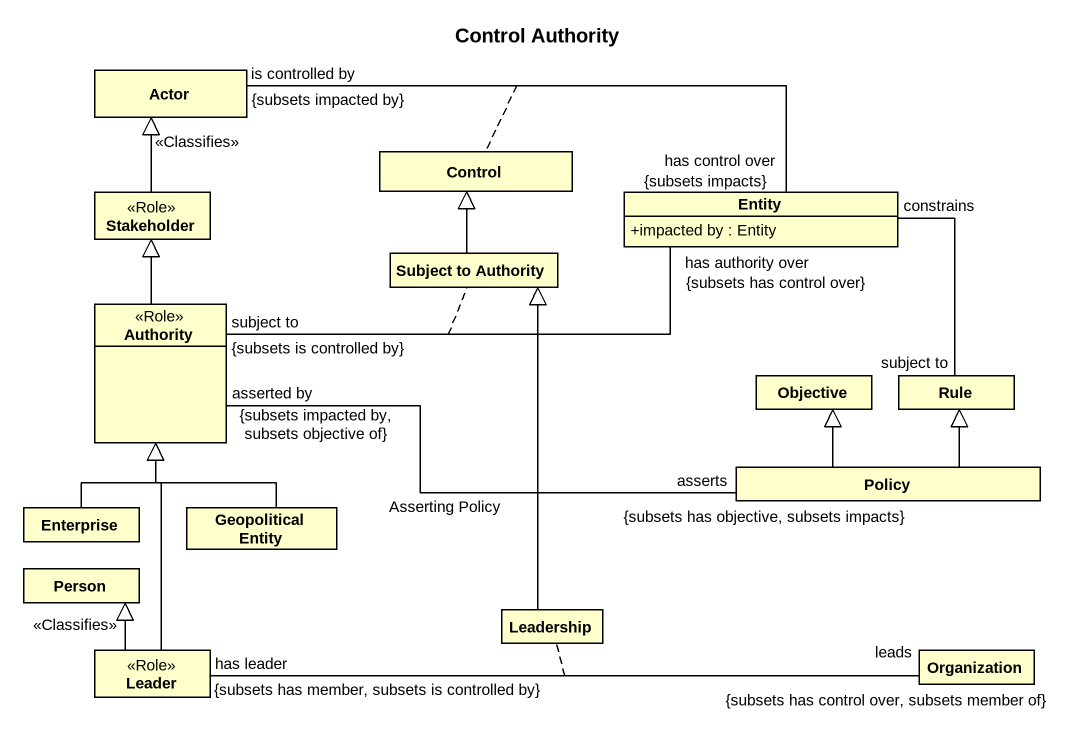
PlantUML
@startuml
title Control Authority
hide circle
hide empty members
skinparam classAttributeIconSize 0
class "Actor" as Actor_
class Stakeholder <<Role>>
class "Control" as Control_
class "Entity" as Entity_ {
  +impacted by : Entity
}
class "Subject to Authority" as Subject_to_Authority
class Authority <<Role>>
class Objective
class Rule
class Policy
class Enterprise
class "Geopolitical Entity" as Geopolitical_Entity
class "Person" as Person_
class Leader <<Role>>
class Leadership
class Organization
Actor_ "is controlled by\n{subsets impacted by}" -right- "has control over\n{subsets impacts}" Entity_
(Actor_, Entity_) .. Control_
Stakeholder -up-|> Actor_ : <<Classifies>>
Subject_to_Authority -up-|> Control_
Authority -up-|> Stakeholder
Authority "subject to\n{subsets is controlled by}" -right- "has authority over\n{subsets has control over}" Entity_
(Authority, Entity_) .. Subject_to_Authority
Authority "asserted by\n{subsets impacted by, subsets objective of}" -right- "asserts\n{subsets has objective, subsets impacts}" Policy : Asserting Policy
Rule "subject to" -up- "constrains" Entity_
Policy -up-|> Objective
Policy -up-|> Rule
Enterprise -up-|> Authority
Geopolitical_Entity -up-|> Authority
Leader -up-|> Authority
Leader -up-|> Person_ : <<Classifies>>
Leader "has leader\n{subsets has member, subsets is controlled by}" -right- "leads\n{subsets has control over, subsets member of}" Organization
(Leader, Organization) .. Leadership
Leadership -up-|> Subject_to_Authority
@enduml
